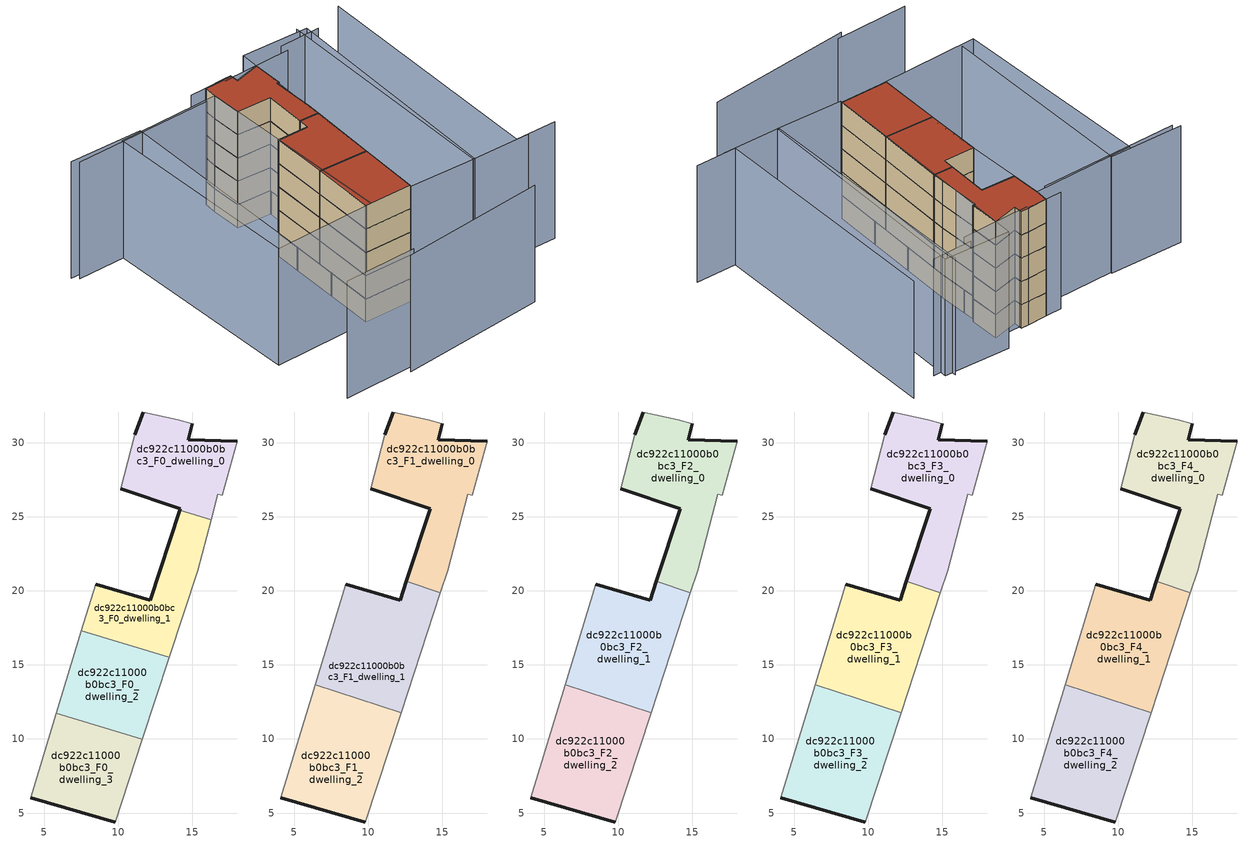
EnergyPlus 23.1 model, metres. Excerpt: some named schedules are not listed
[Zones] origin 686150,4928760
dc922c11000b0bc3_F0_dwelling_0
 floor ground (EU_floor_Construction): 16.28,24.8 16.75,26.55 17.03,26.47 18.07,30.13 14.75,30.21 15.02,31.28 14.04,31.55 11.71,32.09 11.12,30.56 10.18,26.91 14.21,25.56 14.17,25.45 z0
 wall outside (EU_wall_Construction): 15.02,31.28 14.75,30.21 18.07,30.13 / 14.17,25.45 14.21,25.56 10.18,26.91 / 11.12,30.56 11.71,32.09 z0:3
 wall adiabatic (EU_wall_Construction): 11.71,32.09 14.04,31.55 15.02,31.28 / 18.07,30.13 17.03,26.47 16.75,26.55 16.28,24.8 / 10.18,26.91 11.12,30.56 z0:3
 wall to dc922c11000b0bc3_F0_dwelling_1 (EU_wall_Construction): 16.28,24.8 14.17,25.45 z0:3
dc922c11000b0bc3_F0_dwelling_1
 floor ground (EU_floor_Construction): 13.45,15.51 15.37,21.36 16.28,24.8 14.17,25.45 12.18,19.37 8.48,20.44 7.53,17.32 z0
 wall outside (EU_wall_Construction): 8.48,20.44 12.18,19.37 14.17,25.45 z0:3
 wall adiabatic (EU_wall_Construction): 7.53,17.32 8.48,20.44 / 16.28,24.8 15.37,21.36 13.45,15.51 z0:3
 wall to dc922c11000b0bc3_F0_dwelling_2 (EU_wall_Construction): 13.45,15.51 7.53,17.32 z0:3
dc922c11000b0bc3_F0_dwelling_2
 floor ground (EU_floor_Construction): 11.64,9.98 13.45,15.51 7.53,17.32 5.83,11.75 z0
 wall adiabatic (EU_wall_Construction): 13.45,15.51 11.64,9.98 / 5.83,11.75 7.53,17.32 z0:3
 wall to dc922c11000b0bc3_F0_dwelling_3 (EU_wall_Construction): 11.64,9.98 5.83,11.75 z0:3
dc922c11000b0bc3_F0_dwelling_3
 floor ground (EU_floor_Construction): 9.81,4.39 11.64,9.98 5.83,11.75 4.09,6.03 z0
 wall outside (EU_wall_Construction): 9.81,4.39 4.09,6.03 z0:3
 wall adiabatic (EU_wall_Construction): 11.64,9.98 9.81,4.39 / 4.09,6.03 5.83,11.75 z0:3
dc922c11000b0bc3_F1_dwelling_0
 floor to dc922c11000b0bc3_F0_dwelling_0 (EU_floor_Construction): 16.28,24.8 16.75,26.55 17.03,26.47 18.07,30.13 14.75,30.21 15.02,31.28 14.04,31.55 11.71,32.09 11.12,30.56 10.18,26.91 14.21,25.56 14.17,25.45 z3
 floor to dc922c11000b0bc3_F0_dwelling_1 (EU_floor_Construction): 14.89,19.89 15.37,21.36 16.28,24.8 14.17,25.45 12.6,20.64 z3
 wall outside (EU_wall_Construction): 15.02,31.28 14.75,30.21 18.07,30.13 / 12.6,20.64 14.21,25.56 10.18,26.91 / 11.12,30.56 11.71,32.09 z3:6
 wall adiabatic (EU_wall_Construction): 11.71,32.09 14.04,31.55 15.02,31.28 / 18.07,30.13 17.03,26.47 16.75,26.55 15.37,21.36 14.89,19.89 / 10.18,26.91 11.12,30.56 z3:6
 wall to dc922c11000b0bc3_F1_dwelling_1 (EU_wall_Construction): 14.89,19.89 12.6,20.64 z3:6
dc922c11000b0bc3_F1_dwelling_1
 floor to dc922c11000b0bc3_F0_dwelling_1 (EU_floor_Construction): 13.45,15.51 14.89,19.89 12.6,20.64 12.18,19.37 8.48,20.44 7.53,17.32 z3
 floor to dc922c11000b0bc3_F0_dwelling_2 (EU_floor_Construction): 12.23,11.78 13.45,15.51 7.53,17.32 6.42,13.68 z3
 wall outside (EU_wall_Construction): 8.48,20.44 12.18,19.37 12.6,20.64 z3:6
 wall to dc922c11000b0bc3_F1_dwelling_2 (EU_wall_Construction): 12.23,11.78 6.42,13.68 z3:6
 wall adiabatic (EU_wall_Construction): 6.42,13.68 8.48,20.44 / 14.89,19.89 12.23,11.78 z3:6
dc922c11000b0bc3_F1_dwelling_2
 floor to dc922c11000b0bc3_F0_dwelling_3 (EU_floor_Construction): 9.81,4.39 11.64,9.98 5.83,11.75 4.09,6.03 z3
 floor to dc922c11000b0bc3_F0_dwelling_2 (EU_floor_Construction): 11.64,9.98 12.23,11.78 6.42,13.68 5.83,11.75 z3
 wall outside (EU_wall_Construction): 9.81,4.39 4.09,6.03 z3:6
 wall adiabatic (EU_wall_Construction): 12.23,11.78 9.81,4.39 / 4.09,6.03 6.42,13.68 z3:6
dc922c11000b0bc3_F2_dwelling_0
 floor to dc922c11000b0bc3_F1_dwelling_0 (EU_floor_Construction): 15.37,21.36 16.75,26.55 17.03,26.47 18.07,30.13 14.75,30.21 15.02,31.28 14.04,31.55 11.71,32.09 11.12,30.56 10.18,26.91 14.21,25.56 12.6,20.64 14.89,19.89 z6
 wall outside (EU_wall_Construction): 15.02,31.28 14.75,30.21 18.07,30.13 / 12.6,20.64 14.21,25.56 10.18,26.91 / 11.12,30.56 11.71,32.09 z6:9
 wall adiabatic (EU_wall_Construction): 11.71,32.09 14.04,31.55 15.02,31.28 / 18.07,30.13 17.03,26.47 16.75,26.55 15.37,21.36 14.89,19.89 / 10.18,26.91 11.12,30.56 z6:9
 wall to dc922c11000b0bc3_F2_dwelling_1 (EU_wall_Construction): 14.89,19.89 12.6,20.64 z6:9
dc922c11000b0bc3_F2_dwelling_1
 floor to dc922c11000b0bc3_F1_dwelling_1 (EU_floor_Construction): 12.23,11.78 14.89,19.89 12.6,20.64 12.18,19.37 8.48,20.44 6.42,13.68 z6
 wall outside (EU_wall_Construction): 8.48,20.44 12.18,19.37 12.6,20.64 z6:9
 wall to dc922c11000b0bc3_F2_dwelling_2 (EU_wall_Construction): 12.23,11.78 6.42,13.68 z6:9
 wall adiabatic (EU_wall_Construction): 6.42,13.68 8.48,20.44 / 14.89,19.89 12.23,11.78 z6:9
dc922c11000b0bc3_F2_dwelling_2
 floor to dc922c11000b0bc3_F1_dwelling_2 (EU_floor_Construction): 9.81,4.39 12.23,11.78 6.42,13.68 4.09,6.03 z6
 wall outside (EU_wall_Construction): 9.81,4.39 4.09,6.03 z6:9
 wall adiabatic (EU_wall_Construction): 12.23,11.78 9.81,4.39 / 4.09,6.03 6.42,13.68 z6:9
dc922c11000b0bc3_F3_dwelling_0
 floor to dc922c11000b0bc3_F2_dwelling_0 (EU_floor_Construction): 15.37,21.36 16.75,26.55 17.03,26.47 18.07,30.13 14.75,30.21 15.02,31.28 14.04,31.55 11.71,32.09 11.12,30.56 10.18,26.91 14.21,25.56 12.6,20.64 14.89,19.89 z9
 wall outside (EU_wall_Construction): 15.02,31.28 14.75,30.21 18.07,30.13 / 12.6,20.64 14.21,25.56 10.18,26.91 / 11.12,30.56 11.71,32.09 z9:12
 wall adiabatic (EU_wall_Construction): 11.71,32.09 14.04,31.55 15.02,31.28 / 18.07,30.13 17.03,26.47 16.75,26.55 15.37,21.36 14.89,19.89 / 10.18,26.91 11.12,30.56 z9:12
 wall to dc922c11000b0bc3_F3_dwelling_1 (EU_wall_Construction): 14.89,19.89 12.6,20.64 z9:12
dc922c11000b0bc3_F3_dwelling_1
 floor to dc922c11000b0bc3_F2_dwelling_1 (EU_floor_Construction): 12.23,11.78 14.89,19.89 12.6,20.64 12.18,19.37 8.48,20.44 6.42,13.68 z9
 wall outside (EU_wall_Construction): 8.48,20.44 12.18,19.37 12.6,20.64 z9:12
 wall to dc922c11000b0bc3_F3_dwelling_2 (EU_wall_Construction): 12.23,11.78 6.42,13.68 z9:12
 wall adiabatic (EU_wall_Construction): 6.42,13.68 8.48,20.44 / 14.89,19.89 12.23,11.78 z9:12
dc922c11000b0bc3_F3_dwelling_2
 floor to dc922c11000b0bc3_F2_dwelling_2 (EU_floor_Construction): 9.81,4.39 12.23,11.78 6.42,13.68 4.09,6.03 z9
 wall outside (EU_wall_Construction): 9.81,4.39 4.09,6.03 z9:12
 wall adiabatic (EU_wall_Construction): 12.23,11.78 9.81,4.39 / 4.09,6.03 6.42,13.68 z9:12
dc922c11000b0bc3_F4_dwelling_0
 floor to dc922c11000b0bc3_F3_dwelling_0 (EU_floor_Construction): 15.37,21.36 16.75,26.55 17.03,26.47 18.07,30.13 14.75,30.21 15.02,31.28 14.04,31.55 11.71,32.09 11.12,30.56 10.18,26.91 14.21,25.56 12.6,20.64 14.89,19.89 z12
 wall outside (EU_wall_Construction): 15.02,31.28 14.75,30.21 18.07,30.13 / 12.6,20.64 14.21,25.56 10.18,26.91 / 11.12,30.56 11.71,32.09 z12:15
 wall adiabatic (EU_wall_Construction): 11.71,32.09 14.04,31.55 15.02,31.28 / 18.07,30.13 17.03,26.47 16.75,26.55 15.37,21.36 14.89,19.89 / 10.18,26.91 11.12,30.56 z12:15
 wall to dc922c11000b0bc3_F4_dwelling_1 (EU_wall_Construction): 14.89,19.89 12.6,20.64 z12:15
 roof outside (EU_roof_Construction): 18.07,30.13 17.03,26.47 16.75,26.55 15.37,21.36 14.89,19.89 12.6,20.64 14.21,25.56 10.18,26.91 11.12,30.56 11.71,32.09 14.04,31.55 15.02,31.28 14.75,30.21 z15
dc922c11000b0bc3_F4_dwelling_1
 floor to dc922c11000b0bc3_F3_dwelling_1 (EU_floor_Construction): 12.23,11.78 14.89,19.89 12.6,20.64 12.18,19.37 8.48,20.44 6.42,13.68 z12
 wall outside (EU_wall_Construction): 8.48,20.44 12.18,19.37 12.6,20.64 z12:15
 wall to dc922c11000b0bc3_F4_dwelling_2 (EU_wall_Construction): 12.23,11.78 6.42,13.68 z12:15
 wall adiabatic (EU_wall_Construction): 6.42,13.68 8.48,20.44 / 14.89,19.89 12.23,11.78 z12:15
 roof outside (EU_roof_Construction): 14.89,19.89 12.23,11.78 6.42,13.68 8.48,20.44 12.18,19.37 12.6,20.64 z15
dc922c11000b0bc3_F4_dwelling_2
 floor to dc922c11000b0bc3_F3_dwelling_2 (EU_floor_Construction): 9.81,4.39 12.23,11.78 6.42,13.68 4.09,6.03 z12
 wall outside (EU_wall_Construction): 9.81,4.39 4.09,6.03 z12:15
 wall adiabatic (EU_wall_Construction): 12.23,11.78 9.81,4.39 / 4.09,6.03 6.42,13.68 z12:15
 roof outside (EU_roof_Construction): 12.23,11.78 9.81,4.39 4.09,6.03 6.42,13.68 z15
shading: -0.47,-2.98 17.45,-6.21 / -8.18,-0.33 0.66,-2.57 / 27.99,-1.26 23.13,0.19 / 23.13,0.19 31.86,29.42 / 24.52,-0.3 17.5,1.75 / 17.5,1.75 25.9,30.49 / -7.4,35.83 1.44,33.22 / 1.44,33.22 -5.76,8.86 / 27.33,28.79 22.46,30.03 / 22.21,29.07 13.95,31.19 / 14,31.4 9.76,32.59 / 9.86,30.63 -6.94,35.04 / 9.76,4.23 18.77,32.3 / 18.77,32.3 26.68,29.76 / 26.68,29.76 17.67,1.7 / 17.67,1.7 9.76,4.23 / 11.12,30.56 4.76,5.86 / 4.76,5.86 -7.52,9.02 / -7.52,9.02 -1.16,33.72 / -1.16,33.72 11.12,30.56 z0:15
[Building]
EU S2 Campaign: North Axis=0; Terrain=City; Solar Distribution=FullExterior
[Site:Location]
Bologna: Latitude=44.5; Longitude=11.25; Time Zone=1; Elevation=37
[SizingPeriod:WeatherFileDays]
AnnualSizingPeriod: Begin Month=1; Begin Day of Month=1; End Month=12; End Day of Month=31; Day of Week for Start Day=Monday; Use Weather File Daylight Saving Period=No; Use Weather File Rain and Snow Indicators=No
[MATERIAL]
EU_InternalMass_Material: Roughness=MediumRough; Thickness=0.1; Conductivity=1; Density=1800; Specific Heat=900; Thermal Absorptance=0.9; Solar Absorptance=0.7; Visible Absorptance=0.7
[MATERIAL:NOMASS] Roughness=MediumRough; Thermal Absorptance=0.9; Solar Absorptance=0.7; Visible Absorptance=0.7
Name | Thermal Resistance
EU_wall_NoMass | 0.905828
EU_roof_NoMass | 0.37593
EU_floor_NoMass | 0.67114
[CONSTRUCTION]
EU_wall_Construction: EU_wall_NoMass
EU_roof_Construction: EU_roof_NoMass
EU_floor_Construction: EU_floor_NoMass
EU_InternalMass_Construction: EU_InternalMass_Material
[ZONE] Type=1; Multiplier=1; Ceiling Height=autocalculate; Floor Area=autocalculate; Part of Total Floor Area=Yes
Name | Volume
dc922c11000b0bc3_F0_dwelling_0 | 106.951
dc922c11000b0bc3_F1_dwelling_0; dc922c11000b0bc3_F2_dwelling_0; dc922c11000b0bc3_F3_dwelling_0; dc922c11000b0bc3_F4_dwelling_0 | 142.602
dc922c11000b0bc3_F0_dwelling_1 | 106.948
dc922c11000b0bc3_F1_dwelling_1; dc922c11000b0bc3_F2_dwelling_1; dc922c11000b0bc3_F3_dwelling_1; dc922c11000b0bc3_F4_dwelling_1 | 142.605
dc922c11000b0bc3_F0_dwelling_2 | 106.959
dc922c11000b0bc3_F1_dwelling_2; dc922c11000b0bc3_F2_dwelling_2; dc922c11000b0bc3_F3_dwelling_2; dc922c11000b0bc3_F4_dwelling_2 | 142.603
dc922c11000b0bc3_F0_dwelling_3 | 106.949
[INTERNALMASS] Construction=EU_InternalMass_Construction
Name | Zone or ZoneList | Surface Area
dc922c11000b0bc3_F0_dwelling_0_EU_InternalMass | dc922c11000b0bc3_F0_dwelling_0 | 35.6508
dc922c11000b0bc3_F0_dwelling_1_EU_InternalMass | dc922c11000b0bc3_F0_dwelling_1 | 35.6496
dc922c11000b0bc3_F0_dwelling_2_EU_InternalMass | dc922c11000b0bc3_F0_dwelling_2 | 35.6529
dc922c11000b0bc3_F0_dwelling_3_EU_InternalMass | dc922c11000b0bc3_F0_dwelling_3 | 35.6496
dc922c11000b0bc3_F1_dwelling_0_EU_InternalMass | dc922c11000b0bc3_F1_dwelling_0 | 47.5344
dc922c11000b0bc3_F1_dwelling_1_EU_InternalMass | dc922c11000b0bc3_F1_dwelling_1 | 47.5351
dc922c11000b0bc3_F1_dwelling_2_EU_InternalMass | dc922c11000b0bc3_F1_dwelling_2 | 47.534
dc922c11000b0bc3_F2_dwelling_0_EU_InternalMass | dc922c11000b0bc3_F2_dwelling_0 | 47.5344
dc922c11000b0bc3_F2_dwelling_1_EU_InternalMass | dc922c11000b0bc3_F2_dwelling_1 | 47.5351
dc922c11000b0bc3_F2_dwelling_2_EU_InternalMass | dc922c11000b0bc3_F2_dwelling_2 | 47.534
dc922c11000b0bc3_F3_dwelling_0_EU_InternalMass | dc922c11000b0bc3_F3_dwelling_0 | 47.5344
dc922c11000b0bc3_F3_dwelling_1_EU_InternalMass | dc922c11000b0bc3_F3_dwelling_1 | 47.5351
dc922c11000b0bc3_F3_dwelling_2_EU_InternalMass | dc922c11000b0bc3_F3_dwelling_2 | 47.534
dc922c11000b0bc3_F4_dwelling_0_EU_InternalMass | dc922c11000b0bc3_F4_dwelling_0 | 47.5344
dc922c11000b0bc3_F4_dwelling_1_EU_InternalMass | dc922c11000b0bc3_F4_dwelling_1 | 47.5351
dc922c11000b0bc3_F4_dwelling_2_EU_InternalMass | dc922c11000b0bc3_F4_dwelling_2 | 47.534
[OTHEREQUIPMENT] Fuel Type=Electricity; Design Level Calculation Method=Watts/Area; Power per Zone Floor Area=1; Fraction Latent=0; Fraction Radiant=0; Fraction Lost=0; Carbon Dioxide Generation Rate=0; EndUse Subcategory=EU_Step8_InternalGains
Name | Zone or ZoneList or Space or SpaceList | Schedule
EU_Step8_InternalGain_dc922c11000b0bc3_F0_dwelling_0_f000 | dc922c11000b0bc3_F0_dwelling_0 | EU_Step8_GainSchedule_dc922c11000b0bc3_F0_dwelling_0_f000
EU_Step8_InternalGain_dc922c11000b0bc3_F0_dwelling_1_f000 | dc922c11000b0bc3_F0_dwelling_1 | EU_Step8_GainSchedule_dc922c11000b0bc3_F0_dwelling_1_f000
EU_Step8_InternalGain_dc922c11000b0bc3_F0_dwelling_2_f000 | dc922c11000b0bc3_F0_dwelling_2 | EU_Step8_GainSchedule_dc922c11000b0bc3_F0_dwelling_2_f000
EU_Step8_InternalGain_dc922c11000b0bc3_F0_dwelling_3_f000 | dc922c11000b0bc3_F0_dwelling_3 | EU_Step8_GainSchedule_dc922c11000b0bc3_F0_dwelling_3_f000
EU_Step8_InternalGain_dc922c11000b0bc3_F1_dwelling_0_f000 | dc922c11000b0bc3_F1_dwelling_0 | EU_Step8_GainSchedule_dc922c11000b0bc3_F1_dwelling_0_f000
EU_Step8_InternalGain_dc922c11000b0bc3_F1_dwelling_1_f000 | dc922c11000b0bc3_F1_dwelling_1 | EU_Step8_GainSchedule_dc922c11000b0bc3_F1_dwelling_1_f000
EU_Step8_InternalGain_dc922c11000b0bc3_F1_dwelling_2_f000 | dc922c11000b0bc3_F1_dwelling_2 | EU_Step8_GainSchedule_dc922c11000b0bc3_F1_dwelling_2_f000
EU_Step8_InternalGain_dc922c11000b0bc3_F2_dwelling_0_f000 | dc922c11000b0bc3_F2_dwelling_0 | EU_Step8_GainSchedule_dc922c11000b0bc3_F2_dwelling_0_f000
EU_Step8_InternalGain_dc922c11000b0bc3_F2_dwelling_1_f000 | dc922c11000b0bc3_F2_dwelling_1 | EU_Step8_GainSchedule_dc922c11000b0bc3_F2_dwelling_1_f000
EU_Step8_InternalGain_dc922c11000b0bc3_F2_dwelling_2_f000 | dc922c11000b0bc3_F2_dwelling_2 | EU_Step8_GainSchedule_dc922c11000b0bc3_F2_dwelling_2_f000
EU_Step8_InternalGain_dc922c11000b0bc3_F3_dwelling_0_f000 | dc922c11000b0bc3_F3_dwelling_0 | EU_Step8_GainSchedule_dc922c11000b0bc3_F3_dwelling_0_f000
EU_Step8_InternalGain_dc922c11000b0bc3_F3_dwelling_1_f000 | dc922c11000b0bc3_F3_dwelling_1 | EU_Step8_GainSchedule_dc922c11000b0bc3_F3_dwelling_1_f000
EU_Step8_InternalGain_dc922c11000b0bc3_F3_dwelling_2_f000 | dc922c11000b0bc3_F3_dwelling_2 | EU_Step8_GainSchedule_dc922c11000b0bc3_F3_dwelling_2_f000
EU_Step8_InternalGain_dc922c11000b0bc3_F4_dwelling_0_f000 | dc922c11000b0bc3_F4_dwelling_0 | EU_Step8_GainSchedule_dc922c11000b0bc3_F4_dwelling_0_f000
EU_Step8_InternalGain_dc922c11000b0bc3_F4_dwelling_1_f000 | dc922c11000b0bc3_F4_dwelling_1 | EU_Step8_GainSchedule_dc922c11000b0bc3_F4_dwelling_1_f000
EU_Step8_InternalGain_dc922c11000b0bc3_F4_dwelling_2_f000 | dc922c11000b0bc3_F4_dwelling_2 | EU_Step8_GainSchedule_dc922c11000b0bc3_F4_dwelling_2_f000
[ZONEVENTILATION:DESIGNFLOWRATE] Schedule=EU_AlwaysOn; Design Flow Rate Calculation Method=AirChanges/Hour; Air Changes per Hour=0.73129; Ventilation Type=Natural; Fan Pressure Rise=0; Fan Total Efficiency=1; Constant Term Coefficient=1; Temperature Term Coefficient=0; Velocity Term Coefficient=0; Velocity Squared Term Coefficient=0; Minimum Indoor Temperature=-100; Maximum Indoor Temperature=100; Delta Temperature=-100; Minimum Outdoor Temperature=-100; Maximum Outdoor Temperature=100; Maximum Wind Speed=40
Name | Zone or ZoneList or Space or SpaceList
EU_ConstantAir_dc922c11000b0bc3_F0_dwelling_0 | dc922c11000b0bc3_F0_dwelling_0
EU_ConstantAir_dc922c11000b0bc3_F0_dwelling_1 | dc922c11000b0bc3_F0_dwelling_1
EU_ConstantAir_dc922c11000b0bc3_F0_dwelling_2 | dc922c11000b0bc3_F0_dwelling_2
EU_ConstantAir_dc922c11000b0bc3_F0_dwelling_3 | dc922c11000b0bc3_F0_dwelling_3
EU_ConstantAir_dc922c11000b0bc3_F1_dwelling_0 | dc922c11000b0bc3_F1_dwelling_0
EU_ConstantAir_dc922c11000b0bc3_F1_dwelling_1 | dc922c11000b0bc3_F1_dwelling_1
EU_ConstantAir_dc922c11000b0bc3_F1_dwelling_2 | dc922c11000b0bc3_F1_dwelling_2
EU_ConstantAir_dc922c11000b0bc3_F2_dwelling_0 | dc922c11000b0bc3_F2_dwelling_0
EU_ConstantAir_dc922c11000b0bc3_F2_dwelling_1 | dc922c11000b0bc3_F2_dwelling_1
EU_ConstantAir_dc922c11000b0bc3_F2_dwelling_2 | dc922c11000b0bc3_F2_dwelling_2
EU_ConstantAir_dc922c11000b0bc3_F3_dwelling_0 | dc922c11000b0bc3_F3_dwelling_0
EU_ConstantAir_dc922c11000b0bc3_F3_dwelling_1 | dc922c11000b0bc3_F3_dwelling_1
EU_ConstantAir_dc922c11000b0bc3_F3_dwelling_2 | dc922c11000b0bc3_F3_dwelling_2
EU_ConstantAir_dc922c11000b0bc3_F4_dwelling_0 | dc922c11000b0bc3_F4_dwelling_0
EU_ConstantAir_dc922c11000b0bc3_F4_dwelling_1 | dc922c11000b0bc3_F4_dwelling_1
EU_ConstantAir_dc922c11000b0bc3_F4_dwelling_2 | dc922c11000b0bc3_F4_dwelling_2
[HVACTEMPLATE:THERMOSTAT] Constant Heating Setpoint=20; Constant Cooling Setpoint=50
EU_HeatOnly_dc922c11000b0bc3_F0_dwelling_0; EU_HeatOnly_dc922c11000b0bc3_F0_dwelling_1; EU_HeatOnly_dc922c11000b0bc3_F0_dwelling_2; EU_HeatOnly_dc922c11000b0bc3_F0_dwelling_3; EU_HeatOnly_dc922c11000b0bc3_F1_dwelling_0; EU_HeatOnly_dc922c11000b0bc3_F1_dwelling_1; EU_HeatOnly_dc922c11000b0bc3_F1_dwelling_2; EU_HeatOnly_dc922c11000b0bc3_F2_dwelling_0; EU_HeatOnly_dc922c11000b0bc3_F2_dwelling_1; EU_HeatOnly_dc922c11000b0bc3_F2_dwelling_2; EU_HeatOnly_dc922c11000b0bc3_F3_dwelling_0; EU_HeatOnly_dc922c11000b0bc3_F3_dwelling_1; EU_HeatOnly_dc922c11000b0bc3_F3_dwelling_2; EU_HeatOnly_dc922c11000b0bc3_F4_dwelling_0; EU_HeatOnly_dc922c11000b0bc3_F4_dwelling_1; EU_HeatOnly_dc922c11000b0bc3_F4_dwelling_2
[HVACTEMPLATE:ZONE:IDEALLOADSAIRSYSTEM] System Availability Schedule=EU_AlwaysOn; Maximum Heating Supply Air Temperature=50; Minimum Cooling Supply Air Temperature=13; Maximum Heating Supply Air Humidity Ratio=0.0156; Minimum Cooling Supply Air Humidity Ratio=0.0077; Heating Limit=NoLimit; Cooling Limit=NoLimit; Heating Availability Schedule=EU_AlwaysOn; Cooling Availability Schedule=EU_CoolingOff; Dehumidification Control Type=ConstantSensibleHeatRatio; Cooling Sensible Heat Ratio=0.7; Dehumidification Setpoint=60; Humidification Control Type=None; Humidification Setpoint=30; Outdoor Air Method=None; Outdoor Air Flow Rate per Person=0.00944; Outdoor Air Flow Rate per Zone Floor Area=0; Outdoor Air Flow Rate per Zone=0; Demand Controlled Ventilation Type=None; Outdoor Air Economizer Type=NoEconomizer; Heat Recovery Type=None; Sensible Heat Recovery Effectiveness=0.7; Latent Heat Recovery Effectiveness=0.65
Name | Template Thermostat
dc922c11000b0bc3_F0_dwelling_0 | EU_HeatOnly_dc922c11000b0bc3_F0_dwelling_0
dc922c11000b0bc3_F0_dwelling_1 | EU_HeatOnly_dc922c11000b0bc3_F0_dwelling_1
dc922c11000b0bc3_F0_dwelling_2 | EU_HeatOnly_dc922c11000b0bc3_F0_dwelling_2
dc922c11000b0bc3_F0_dwelling_3 | EU_HeatOnly_dc922c11000b0bc3_F0_dwelling_3
dc922c11000b0bc3_F1_dwelling_0 | EU_HeatOnly_dc922c11000b0bc3_F1_dwelling_0
dc922c11000b0bc3_F1_dwelling_1 | EU_HeatOnly_dc922c11000b0bc3_F1_dwelling_1
